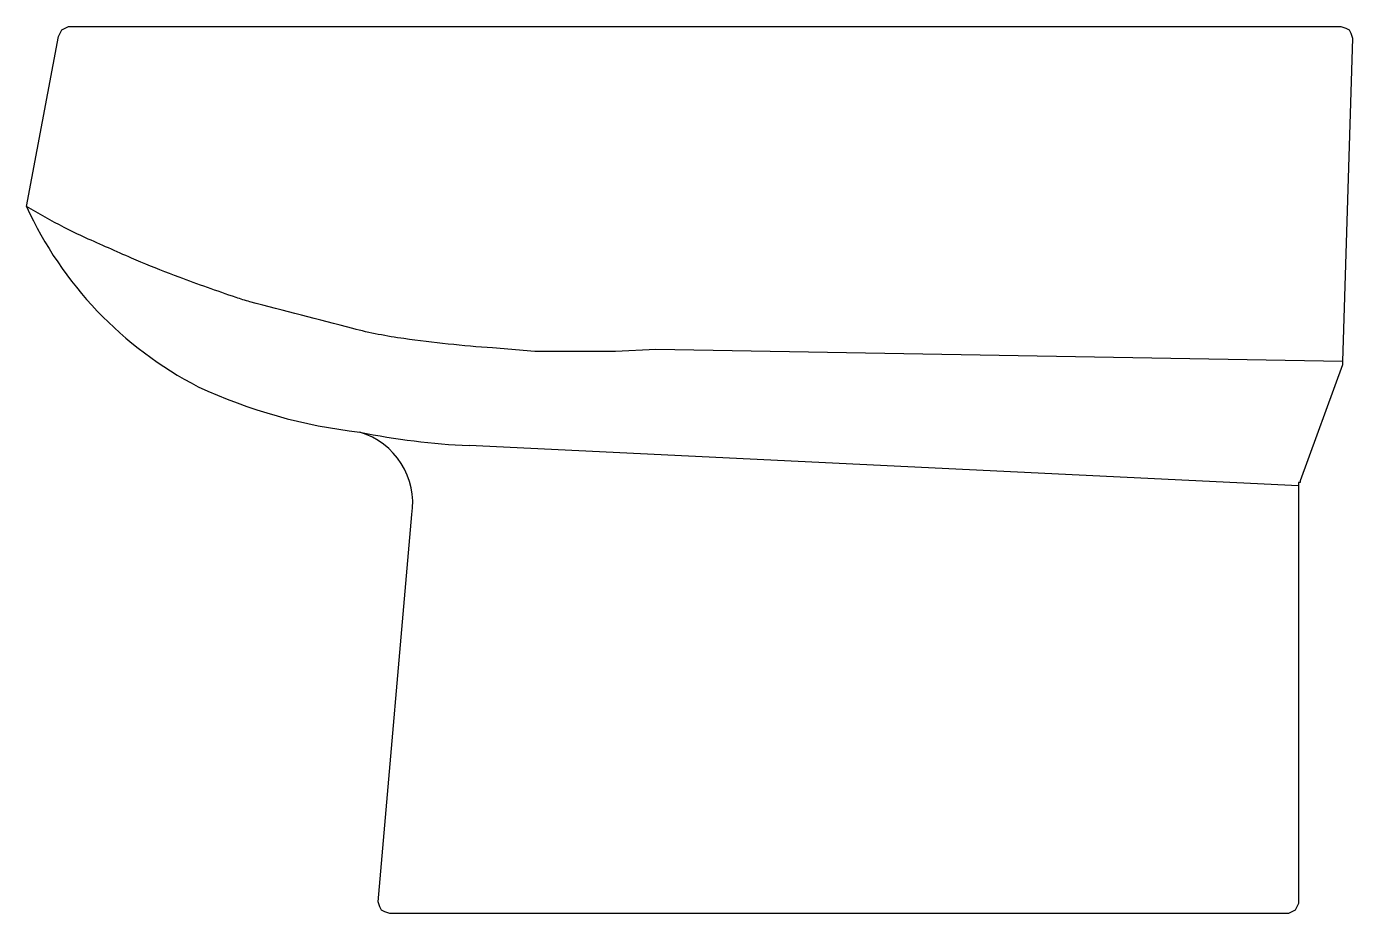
# Model space of a CAD drawing. Header units: millimetres. Extents: x -2978.45 to -2977.882, y 2969.732 to 2970.112.
import ezdxf

# ---------------------------------------------------------------- set-up
doc = ezdxf.new("R2010")
doc.units = ezdxf.units.MM
doc.header["$LTSCALE"] = 10
doc.layers.add('banheiro_louças', color=2, linetype='Continuous')

msp = doc.modelspace()

# ---------------------------------------------------------------- linework, layer by layer
at = {"layer": 'banheiro_louças'}
for p, q in [((-2978.449984233574, 2970.034879116994), (-2978.436283610761, 2970.107708743521)), ((-2978.436283610761, 2970.107708743521), (-2978.43556252535, 2970.109150914343)), ((-2978.436283610761, 2970.107708743521), (-2978.436283610761, 2970.107708743521)), ((-2978.43556252535, 2970.109150914343), (-2978.434841439939, 2970.110593085165)), ((-2978.434841439939, 2970.110593085165), (-2978.433399269116, 2970.111314170577)), ((-2978.433399269116, 2970.111314170577), (-2978.431957098294, 2970.112035255988)), ((-2978.431957098294, 2970.112035255988), (-2977.886816527456, 2970.112035255988)), ((-2977.886816527456, 2970.112035255988), (-2977.884653271223, 2970.111314170577)), ((-2977.886816527456, 2970.112035255988), (-2977.886816527456, 2970.112035255988)), ((-2977.881768929578, 2970.10698765811), (-2977.886095442045, 2969.968539259167)), ((-2977.884653271223, 2970.111314170577), (-2977.8832111004, 2970.110593085165)), ((-2977.8832111004, 2970.110593085165), (-2977.882490014989, 2970.109150914343)), ((-2977.882490014989, 2970.109150914343), (-2977.881768929578, 2970.10698765811)), ((-2978.232216439403, 2969.972865771634), (-2978.250243574681, 2969.974307942456)), ((-2978.214910389534, 2969.972865771634), (-2978.232216439403, 2969.972865771634)), ((-2978.197604339667, 2969.972865771634), (-2978.214910389534, 2969.972865771634)), ((-2978.180298289799, 2969.973586857045), (-2978.197604339667, 2969.972865771634)), ((-2978.180298289799, 2969.973586857045), (-2978.180298289799, 2969.973586857045)), ((-2977.886095442045, 2969.968539259167), (-2978.180298289799, 2969.973586857045)), ((-2977.886095442045, 2969.967097088344), (-2977.904122577324, 2969.917342194974)), ((-2977.886095442045, 2969.968539259167), (-2977.886095442045, 2969.967818173756)), ((-2977.886095442045, 2969.968539259167), (-2977.886095442045, 2969.968539259167)), ((-2977.886095442045, 2969.967818173756), (-2977.886095442045, 2969.967097088344)), ((-2977.886095442045, 2969.967818173756), (-2977.886095442045, 2969.967818173756)), ((-2977.886095442045, 2969.967818173756), (-2977.886095442045, 2969.967818173756)), ((-2978.260338770438, 2969.932484988609), (-2978.260338770438, 2969.932484988609)), ((-2977.904843662735, 2969.915178938741), (-2978.260338770438, 2969.932484988609)), ((-2977.904843662735, 2969.916621109563), (-2977.904843662735, 2969.915900024152)), ((-2977.904122577324, 2969.916621109563), (-2977.904843662735, 2969.916621109563)), ((-2977.904843662735, 2969.915900024152), (-2977.904843662735, 2969.915178938741)), ((-2977.904843662735, 2969.915178938741), (-2977.904843662735, 2969.736349756773)), ((-2977.904122577324, 2969.917342194974), (-2977.904122577324, 2969.916621109563)), ((-2977.904122577324, 2969.917342194974), (-2977.904122577324, 2969.917342194974)), ((-2978.29927738264, 2969.737070842184), (-2978.284855674417, 2969.902920486751)), ((-2978.284855674417, 2969.902920486751), (-2978.284855674417, 2969.902920486751)), ((-2978.298556297229, 2969.734907585951), (-2978.29927738264, 2969.737070842184)), ((-2978.297835211818, 2969.733465415128), (-2978.298556297229, 2969.734907585951)), ((-2978.296393040996, 2969.732744329717), (-2978.297835211818, 2969.733465415128)), ((-2978.294229784763, 2969.732023244306), (-2978.296393040996, 2969.732744329717)), ((-2978.294229784763, 2969.732023244306), (-2978.294229784763, 2969.732023244306)), ((-2977.909170175202, 2969.732023244306), (-2978.294229784763, 2969.732023244306)), ((-2977.90772800438, 2969.732744329717), (-2977.909170175202, 2969.732023244306)), ((-2977.906285833557, 2969.733465415128), (-2977.90772800438, 2969.732744329717)), ((-2977.905564748146, 2969.734907585951), (-2977.906285833557, 2969.733465415128)), ((-2977.904843662735, 2969.736349756773), (-2977.905564748146, 2969.734907585951)), ((-2977.904843662735, 2969.736349756773), (-2977.904843662735, 2969.736349756773))]:
    msp.add_line(p, q, dxfattribs=at)
msp.add_lwpolyline([(-2978.250243574681, 2969.974307942456, -0.0164798835523668), (-2978.288252961983, 2969.978302933523, -0.02831037337403519), (-2978.310093663808, 2969.982600424684, -0.002316413852845732), (-2978.354289741076, 2969.994145856332, -0.01711155594223731), (-2978.360209099884, 2969.995940504791, -0.006816092787467738), (-2978.384573307321, 2970.004620095029, -0.01001351876412975), (-2978.400950425614, 2970.011083298426, -0.004522083092933625), (-2978.404941060001, 2970.012793868429, -0.0009068623922623881), (-2978.424746244183, 2970.021539036888, -0.01715572826366854), (-2978.433874343531, 2970.025970211126, -0.00945399146573182), (-2978.449984233574, 2970.034879116994)], format="xyb", dxfattribs=at)
for centre, radius, start, end in [((-2978.301249794067, 2970.103028398158), 0.1636039670009368, 204.6169841183811, 242.6421138454025), ((-2978.281939570101, 2970.160901575786), 0.2240773292304815, 245.0578850130831, 263.5248393288593), ((-2978.246379417879, 2970.239200686176), 0.3070331947171081, 258.5728639027565, 267.3941326073736), ((-2978.316250965527, 2969.907795804134), 0.03177157571570731, 351.1731440198233, 73.466088997097)]:
    msp.add_arc(centre, radius, start, end, dxfattribs=at)

doc.saveas('drawing.dxf')
